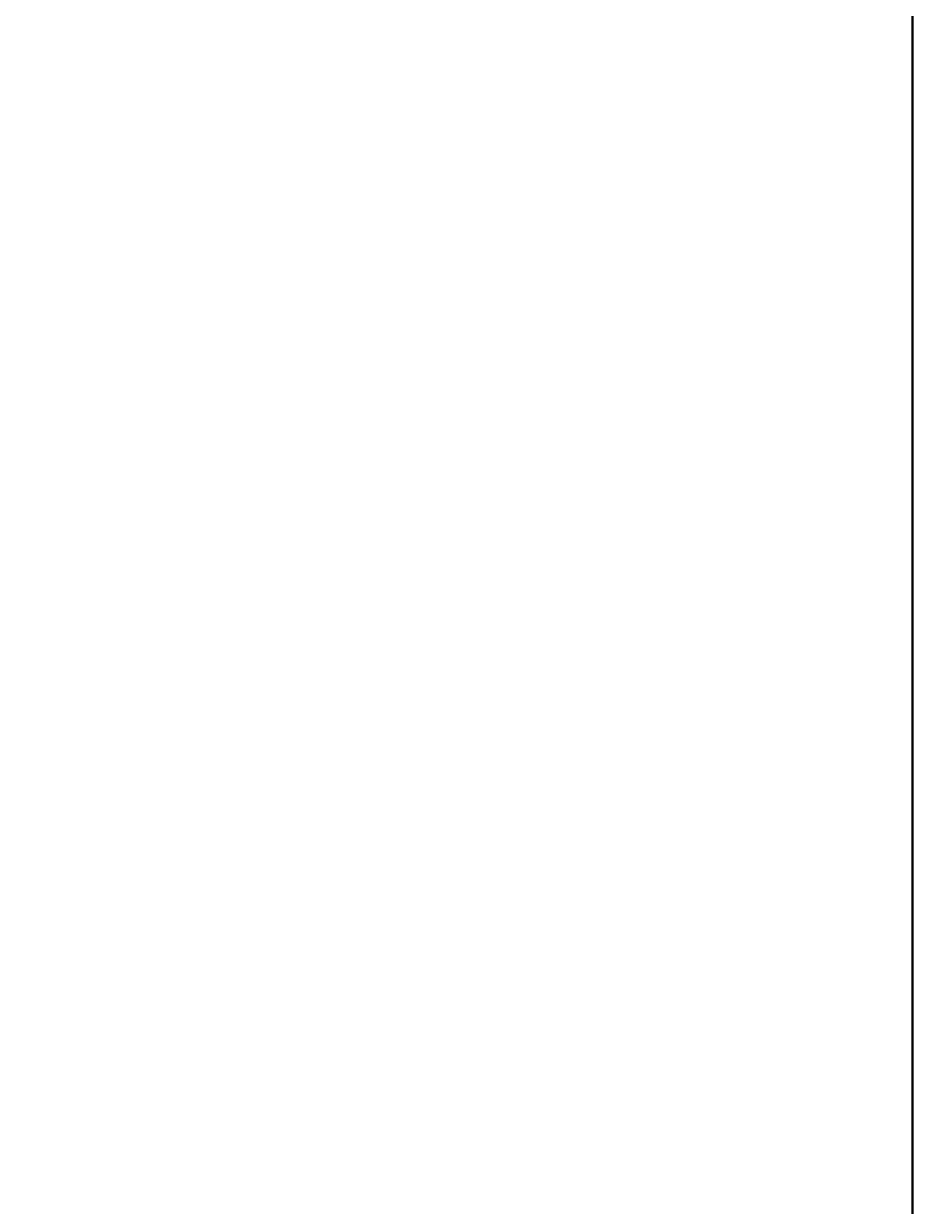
# Model space of a CAD drawing. Extents: x 0 to 836, y 5 to 589.
# Drawn here: x 721.4 to 836.1, y 268.6 to 420.2 of the extents above; entities that cross this region are included whole.
import ezdxf

# ---------------------------------------------------------------- set-up
doc = ezdxf.new("R2010")
doc.units = 0
doc.header["$MEASUREMENT"] = 0

msp = doc.modelspace()

# ---------------------------------------------------------------- linework, layer by layer
for points in [[(201.712326, 537.783562, -0.000001), (217.055896, 537.76491, -0.426088)], [(546.957638, 269.095817, -0.000001), (546.976289, 285.583213, -0.415883)], [(835.446278, 121.592707, -0.000059), (835.429914, 203.53197, -0.00002), (835.42504, 321.569549), (835.424938, 588.3084), (835.769253, 588.3084, 0.013775), (835.969061, 588.313906, 0.121919), (836.052736, 588.339582, 0.232745), (836.087862, 588.394014, 0.064289), (836.086534, 588.49875), (836.0595, 588.6891), (420.497259, 588.710259, 0.000013), (261.145696, 588.714318, 0.000021), (126.989856, 588.708632)], [(718.0002, 512.4222), (718.0002, 320.588723, -0.000011), (717.997333, 194.273324, -0.000202)], [(604.852986, 529.408162, -0.000002), (620.423836, 529.389509, -0.550615)], [(238.738155, 529.614638, -0.000002), (224.300981, 529.63329, -0.415836)], [(308.18842, 529.408162, -0.000002), (322.638019, 529.38951, -0.415836)], [(531.796111, 538.074638, -0.000002), (517.6951, 538.093291, -0.426056)], [(413.368417, 538.074638, -0.000002), (399.676779, 538.093291, -0.415815)], [(693.315638, 481.579418, -0.000002), (693.334294, 494.031443, -0.550517)], [(693.109162, 421.684687, -0.000002), (693.090507, 409.236574, -0.415775)], [(689.941022, 529.408162, -0.000003), (701.809045, 529.389505, -0.550493)], [(604.231838, 387.151416, -0.000003), (604.250494, 398.693431, -0.41574)], [(420.2505, 588.3084), (835.2558, 588.3084), (835.2558, 342.125004), (835.2558, 95.941608), (834.226362, 95.917854, 0.005656), (833.744752, 95.901288, 0.018842), (833.42937, 95.874932, 0.021618), (833.219886, 95.840203, 0.266746), (833.161812, 95.78835, 0.435089), (833.190699, 95.735497, 0.036882), (833.361226, 95.705153, 0.021253), (833.660636, 95.687207, 0.004341), (834.19125, 95.6826), (835.2558, 95.6826), (835.2558, 75.251752), (835.2558, 54.820903), (766.24335, 54.799702), (697.2309, 54.7785), (697.209608, 29.96955), (697.188315, 5.1606), (351.216758, 5.1606)], [(718.148241, 147.565102, 0.000075), (718.164575, 211.571705, 0.000026), (718.1694, 303.889409), (718.1694, 512.350018)], [(598.142374, 133.226362, -0.000004), (607.061927, 133.207701, -0.425827)], [(717.979042, 153.570589, -0.000014), (717.95733, 128.915092, -0.566366)]]:
    msp.add_lwpolyline(points, format="xyb")

doc.saveas('drawing.dxf')
